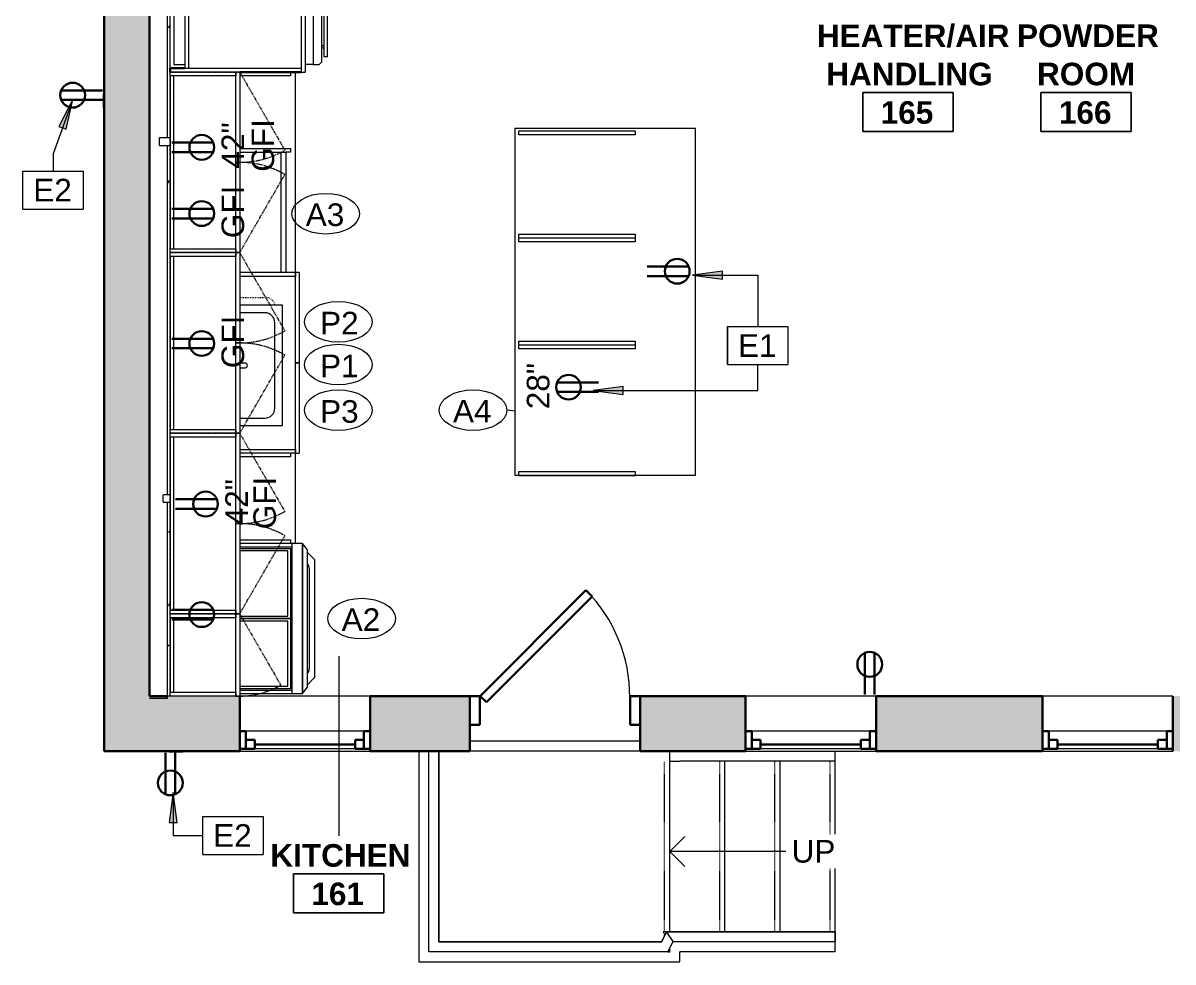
# Model space of a CAD drawing. Header units: inches. Extents: x -545 to 1062, y -2066 to -1239.
# Drawn here: x -545.4 to -316.1, y -1967.6 to -1780.4 of the extents above; entities that cross this region are included whole.
import ezdxf

# ---------------------------------------------------------------- set-up
doc = ezdxf.new("R2010")
doc.units = ezdxf.units.IN
doc.header["$MEASUREMENT"] = 0
for name, pattern in [('Dash', [0.25, 0.125, -0.125]), ('Dash dot dot', [0.8125, 0.25, -0.1875, 0, -0.1875, 0, -0.1875]), ('Hidden', [0.28125, 0.1875, -0.09375]), ('Overhead 1_16_', [0.101562, 0.0625, -0.039062])]:
    doc.linetypes.add(name, pattern=pattern)
for name, color, linetype, lineweight in [('A-ANNO-KEYN', 231, 'Continuous', 9), ('A-ANNO-NOTE', 131, 'Continuous', 40), ('A-AREA-IDEN', 2, 'Continuous', 9), ('A-DOOR', 31, 'Continuous', 18), ('A-DOOR-FRAM', 31, 'Continuous', 30), ('A-FLOR-HRAL', 11, 'Continuous', 9), ('A-GENM', 13, 'Continuous', 18), ('A-GLAZ', 151, 'Continuous', 18), ('A-WALL', 113, 'Continuous', 18), ('A-WALL-PATT', 111, 'Continuous', 18), ('E-ELEC-FIXT', 91, 'Continuous', 9), ('E-ELEC-FIXT-IDEN', 2, 'Continuous', 9), ('I-WALL', 2, 'Continuous', 18), ('P-SANR-FIXT', 6, 'Continuous', 9), ('P-SANR-FIXT-IDEN', 2, 'Continuous', 9), ('Q-CASE', 31, 'Continuous', 9), ('Q-CASE-HDLN', 31, 'Dash', 9), ('Q-SPCQ', 91, 'Continuous', 9), ('Q-SPCQ-IDEN', 132, 'Continuous', 9), ('S-STRS', 31, 'Continuous', 18), ('S-STRS-ANNO', 31, 'Continuous', 9), ('S-STRS-IDEN', 31, 'Continuous', 9)]:
    doc.layers.add(name, color=color, linetype=linetype, lineweight=lineweight)
doc.styles.add('Arial', font='arial.ttf', dxfattribs={"height": 4.5})
doc.styles.add('Swis721 Lt BT', font='swissl.ttf', dxfattribs={"height": 4.5})
doc.styles.add('Swis721 Lt BT_B_1', font='', dxfattribs={"height": 4.5})
doc.styles.get('Swis721 Lt BT_B_1').set_extended_font_data('Swis721 Lt BT', bold=True)

# ---------------------------------------------------------------- blocks, each defined once
blk = doc.blocks.new('Single Flush - D1 2_6_ X 8_ - NOT FR-6102308-1ST FLOOR - POWER _ SIGNAL')
at = {"layer": 'A-DOOR', "color": 8, "lineweight": 30}
for p, q in [((-7.41, -25.34), (13.67, -4.26)), ((13.67, -4.26), (14.91, -5.5)), ((14.91, -5.5), (-6.17, -26.58)), ((-6.17, -26.58), (-7.41, -25.34))]:
    blk.add_line(p, q, dxfattribs=at)
at = {"layer": 'A-DOOR', "lineweight": 9}
blk.add_arc((14.91, -5.5), 29.81, 179.5, 225, dxfattribs=at)
at = {"layer": 'A-DOOR-FRAM', "color": 8}
for p, q in [((-17, 0.25), (-17, -5.5)), ((-17, 0.25), (-15, 0.25)), ((-15, 0.25), (-15, -5.5)), ((15, 0.25), (15, -5.5)), ((15, 0.25), (17, 0.25)), ((17, 0.25), (17, -5.5)), ((-17, -5.5), (-15, -5.5)), ((15, -5.5), (17, -5.5))]:
    blk.add_line(p, q, dxfattribs=at)
blk = doc.blocks.new('Top Rail Type - Top Rail_Internal_-5108158-1ST FLOOR - POWER _ SIGNAL')
at = {"layer": 'A-FLOR-HRAL'}
for p, q in [((-464.44, -1965.58), (-464.44, -1925.58)), ((-462.44, -1925.58), (-462.44, -1963.58)), ((-418.06, -1963.58), (-417.09, -1961.64)), ((-417.06, -1961.58), (-417.75, -1961.58)), ((-417.75, -1961.58), (-417.39, -1962.25)), ((-417.09, -1961.64), (-415.79, -1963.52)), ((-416.44, -1962.58), (-416.99, -1961.58)), ((-416.99, -1961.58), (-383.44, -1961.58)), ((-383.44, -1961.58), (-383.44, -1963.58)), ((-462.44, -1963.58), (-418.06, -1963.58)), ((-415.79, -1963.52), (-416.82, -1965.58)), ((-383.44, -1963.58), (-415.82, -1963.58)), ((-416.82, -1965.58), (-464.44, -1965.58))]:
    blk.add_line(p, q, dxfattribs=at)
blk = doc.blocks.new('Top Rail Type - Top Rail_Internal_-V5-1ST FLOOR - POWER _ SIGNAL')
at = {"layer": 'A-FLOR-HRAL'}
for p, q in [((-464.44, -1965.58), (-464.44, -1925.58)), ((-462.44, -1963.58), (-462.44, -1925.58)), ((-417.09, -1961.64), (-418.06, -1963.58)), ((-383.44, -1961.58), (-417.06, -1961.58)), ((-383.44, -1963.58), (-383.44, -1961.58)), ((-418.06, -1963.58), (-462.44, -1963.58)), ((-415.82, -1963.58), (-416.82, -1965.58)), ((-383.44, -1963.58), (-415.82, -1963.58)), ((-416.82, -1965.58), (-464.44, -1965.58))]:
    blk.add_line(p, q, dxfattribs=at)
blk = doc.blocks.new('Window-Double-Hung - 26_ x 56_-5128661-1ST FLOOR - POWER _ SIGNAL')
at = {"layer": 'A-GLAZ', "color": 8, "lineweight": 30}
for p, q in [((-13, 5.5), (-13, -5.5)), ((-13, 5), (-10, 5)), ((-11.75, 5), (-11.75, 1.5)), ((-10, 5), (-10, 3.25)), ((10, 5), (13, 5)), ((10, 5), (10, 3.25)), ((11.75, 5), (11.75, 1.5)), ((13, -5.5), (13, 5.5)), ((-11.75, 3.25), (-10, 3.25)), ((-10, 4.125), (10, 4.125)), ((11.75, 3.25), (10, 3.25)), ((-13, 1.5), (-11.75, 1.5)), ((11.75, 1.5), (13, 1.5))]:
    blk.add_line(p, q, dxfattribs=at)
at = {"layer": 'A-GLAZ'}
for p, q in [((13, 5.5), (-13, 5.5)), ((-13, -5.5), (13, -5.5))]:
    blk.add_line(p, q, dxfattribs=at)
at = {"layer": 'A-GLAZ', "lineweight": 9}
for p, q in [((-10, 5), (10, 5)), ((-11.75, 1.5), (11.75, 1.5))]:
    blk.add_line(p, q, dxfattribs=at)
blk = doc.blocks.new('PS - Power Device _Wall Base_ - Duplex 4_-5682445-1ST FLOOR - POWER _ SIGNAL')
at = {"layer": 'E-ELEC-FIXT'}
for p, q in [((-517.42, -1875.94), (-517.42, -1874.44)), ((-516.05, -1874.44), (-517.42, -1874.44)), ((-517.42, -1875.94), (-516.05, -1875.94))]:
    blk.add_line(p, q, dxfattribs=at)
blk = doc.blocks.new('Counter Top-Island - 48_ Depth-5955195-1ST FLOOR - POWER _ SIGNAL')
at = {"layer": 'Q-CASE'}
for p, q in [((21.88, 1), (-47.26, 1)), ((-47.26, 1), (-47.26, -35)), ((21.88, -35), (21.88, 1)), ((-47.26, -35), (21.88, -35))]:
    blk.add_line(p, q, dxfattribs=at)
blk = doc.blocks.new('Counter Top w Sink Hole - 24_ Depth-5965530-1ST FLOOR - POWER _ SIGNAL')
at = {"layer": 'Q-CASE', "linetype": 'Dash dot dot'}
blk.add_line((1.82, -13.87), (1.82, -19), dxfattribs=at)
at = {"layer": 'Q-CASE'}
blk.add_line((-47.26, -25), (46.74, -25), dxfattribs=at)
at = {"layer": 'Q-CASE', "linetype": 'Dash dot dot'}
blk.add_arc((-0.18, -19), 2, 283.0657, 0, dxfattribs=at)
blk = doc.blocks.new('Sink Kitchen-Single - 30_ x 21_-V13-1ST FLOOR - POWER _ SIGNAL')
at = {"layer": 'P-SANR-FIXT'}
for p, q in [((-11.38, -1.91), (-11.38, -10.41)), ((-9.88, -1.91), (-9.88, -6.91)), ((11.12, -6.91), (11.12, -1.91)), ((12.62, -10.41), (12.62, -1.91)), ((-7.88, -8.91), (9.12, -8.91)), ((-11.38, -10.41), (12.62, -10.41))]:
    blk.add_line(p, q, dxfattribs=at)
for centre, start, end in [((-7.88, -6.91), 180, 270), ((9.12, -6.91), 270, 0)]:
    blk.add_arc(centre, 2, start, end, dxfattribs=at)
blk = doc.blocks.new('A-Refrigerator - A-Refrigerator-5810571-1ST FLOOR - POWER _ SIGNAL')
at = {"layer": 'Q-SPCQ'}
for p, q in [((-3.18, 14), (-3.18, 13.75)), ((-3.18, 14), (-2.18, 14)), ((-2.18, 13.75), (-2.18, 14)), ((5.88, 14), (5.88, 13.75)), ((5.88, 14), (6.88, 14)), ((6.88, 13.75), (6.88, 14)), ((15, 13.75), (-15, 13.75)), ((-15, 13.75), (-15, 11.55)), ((15, 11.55), (15, 13.75)), ((-15, -14), (-15, -12.45)), ((-0.36, -12.45), (-0.36, -14)), ((0.39, -14), (0.39, -12.45)), ((15, -12.45), (15, -14)), ((-0.36, -14), (-15, -14)), ((-15, -14), (-15, -15.21)), ((-15, -15.21), (-14.46, -15.75)), ((-14.46, -15.75), (-0.36, -15.75)), ((-11.69, -15.75), (-11.69, -16.18)), ((-11.31, -16.18), (-11.31, -15.75)), ((-2.42, -15.75), (-2.42, -16.17)), ((-2.04, -16.19), (-2.04, -15.75)), ((-0.36, -15.75), (-0.36, -14)), ((-0.36, -15.75), (0.39, -15.75)), ((15, -14), (0.39, -14)), ((0.39, -14), (0.39, -15.75)), ((0.39, -15.75), (14.39, -15.75)), ((2.04, -15.75), (2.04, -16.19)), ((2.42, -16.17), (2.42, -15.75)), ((11.31, -15.75), (11.31, -16.18)), ((11.69, -16.18), (11.69, -15.75)), ((14.39, -15.75), (15, -15.14)), ((15, -15.14), (15, -14)), ((-2.41, -16.13), (-13.5, -16.13)), ((-13.5, -16.88), (-13.5, -16.13)), ((-13.5, -16.88), (13.5, -16.88)), ((2.05, -16.13), (-2.05, -16.13)), ((13.5, -16.13), (2.41, -16.13)), ((13.5, -16.13), (13.5, -16.88))]:
    blk.add_line(p, q, dxfattribs=at)
for centre, start, end in [((-2.25, -16.5), 90, 270), ((-2.25, -16.5), 270, 90), ((2.25, -16.5), 90, 270), ((2.25, -16.5), 270, 90)]:
    blk.add_arc(centre, 0.375, start, end, dxfattribs=at)
blk = doc.blocks.new('A-Dishwasher - A-Dishwasher-4719265-1ST FLOOR - POWER _ SIGNAL')
at = {"layer": 'Q-SPCQ'}
for p, q in [((-12, -10.25), (-12, -2)), ((12, -2), (12, -10.25)), ((-12, -11.25), (-12, -10.25)), ((-12, -10.25), (12, -10.25)), ((-12, -10.25), (12, -10.25)), ((-12, -11.25), (12, -11.25)), ((12, -10.25), (12, -11.25))]:
    blk.add_line(p, q, dxfattribs=at)
blk = doc.blocks.new('downloadobjectfile_id_545f57b4-3f5a-4e79-aba9-7237f85c401a - ER30DSCHBG3-5709615-1ST FLOOR - POWER _ SIGNAL')
at = {"layer": 'A-GENM', "lineweight": 9}
for p, q in [((-14.94, -13.88), (-14.94, -26.38)), ((-14.31, -24.31), (-14.31, -13.88)), ((-14, -24), (-14, -13.88)), ((-13.5, -13.88), (-13.5, -23.5)), ((-0.5, -23.5), (-0.5, -13.88)), ((0, -13.88), (0, -24)), ((0, -24), (0, -13.88)), ((0.5, -13.88), (0.5, -23.5)), ((13.5, -23.5), (13.5, -13.88)), ((14, -13.88), (14, -24)), ((14.31, -13.88), (14.31, -24.31)), ((14.94, -26.38), (14.94, -13.88)), ((-14.94, -24.31), (14.94, -24.31)), ((0, -24), (-14, -24)), ((-13.5, -23.5), (-0.5, -23.5)), ((14, -24), (0, -24)), ((0.5, -23.5), (13.5, -23.5)), ((14.94, -26.38), (-14.94, -26.38)), ((-14.94, -26.38), (-13.69, -27.38)), ((-14.94, -26.38), (14.94, -26.38)), ((-13.69, -27.38), (13.69, -27.38)), ((-11.75, -28.81), (-13.19, -27.38)), ((-10.9, -27.38), (-10.66, -27.62)), ((10.66, -27.62), (10.9, -27.38)), ((13.19, -27.38), (11.75, -28.81)), ((13.69, -27.38), (14.94, -26.38)), ((11.75, -28.81), (-11.75, -28.81)), ((-10.66, -27.62), (-9.94, -27.81)), ((-9.94, -27.81), (9.94, -27.81)), ((9.94, -27.81), (10.66, -27.62))]:
    blk.add_line(p, q, dxfattribs=at)
blk = doc.blocks.new('PS - Power Device _Wall Base_ - Duplex 4_-V20-1ST FLOOR - POWER _ SIGNAL')
at = {"layer": 'E-ELEC-FIXT'}
for p, q in [((-518.17, -1804.84), (-518.17, -1803.34)), ((-516.05, -1803.34), (-518.17, -1803.34)), ((-518.17, -1804.84), (-516.05, -1804.84))]:
    blk.add_line(p, q, dxfattribs=at)
blk = doc.blocks.new('CW Drawers - UB 34_5_h x 24_d - 4 Equal Drawers-6047070-1ST FLOOR - POWER _ SIGNAL')
at = {"layer": 'Q-CASE'}
for p, q in [((3.53, -15.49), (3.53, -25.61)), ((18.03, -25.61), (18.03, -15.49)), ((2.78, -25.61), (2.78, -24.74)), ((3.53, -25.61), (2.78, -25.61)), ((18.76, -25.61), (18.03, -25.61))]:
    blk.add_line(p, q, dxfattribs=at)
blk = doc.blocks.new('CW Cupbd1 - UB 34_5_h x 24_d - 2 Doors 2-6046997-1ST FLOOR - POWER _ SIGNAL')
at = {"layer": 'Q-CASE'}
for p, q in [((2, -25.61), (2, -14.49)), ((2.75, -14.49), (2.75, -25.61)), ((37.25, -25.61), (37.25, -14.49)), ((38, -25.61), (38, -23.74)), ((2, -25.61), (2, -26.36)), ((2.75, -25.61), (2, -25.61)), ((20, -26.36), (2, -26.36)), ((20, -26.36), (20, -25.61)), ((20, -25.61), (20, -26.36)), ((38, -26.36), (20, -26.36)), ((38, -25.61), (37.25, -25.61)), ((38, -26.36), (38, -25.61))]:
    blk.add_line(p, q, dxfattribs=at)
blk = doc.blocks.new('CW Cupbd Ohead - 23_5_h x 13 7_8_d - 2 Doors - 1 Shelf-5963659-1ST FLOOR - POWER _ SIGNAL')
at = {"layer": 'Q-CASE'}
for p, q in [((2, -2.36), (2.75, -2.36)), ((2, -15.45), (2, -2.36)), ((2.75, -2.36), (2.75, -15.45)), ((37.25, -2.36), (2.75, -2.36)), ((2.75, -3.11), (37.25, -3.11)), ((37.25, -2.36), (38, -2.36)), ((37.25, -15.45), (37.25, -2.36)), ((38, -15.45), (38, -2.36)), ((2, -15.45), (20, -15.45)), ((2, -15.45), (2, -16.24)), ((2.75, -15.45), (2, -15.45)), ((20, -16.24), (20, -15.45)), ((20, -15.45), (38, -15.45)), ((20, -15.45), (20, -16.24)), ((38, -15.45), (37.25, -15.45)), ((38, -16.24), (38, -15.45)), ((20, -16.24), (2, -16.24)), ((38, -16.24), (20, -16.24))]:
    blk.add_line(p, q, dxfattribs=at)
at = {"layer": 'Q-CASE', "linetype": 'Hidden'}
for p, q in [((2, -16.24), (17.58, -25.24)), ((38, -16.24), (22.41, -25.24))]:
    blk.add_line(p, q, dxfattribs=at)
for centre, start, end in [((2, -16.24), 330, 0.5), ((38, -16.24), 179.5, 210)]:
    blk.add_arc(centre, 18, start, end, dxfattribs=at)
at = {"layer": 'Q-CASE-HDLN'}
for p, q in [((2, -16.24), (2, -2.36)), ((2, -2.36), (38, -2.36)), ((38, -2.36), (38, -16.24)), ((38, -16.24), (2, -16.24))]:
    blk.add_line(p, q, dxfattribs=at)
blk = doc.blocks.new('CW Cupbd1 - Fridge 80_h x 24_d - 2 Doors 2-5962834-1ST FLOOR - POWER _ SIGNAL')
at = {"layer": 'Q-CASE', "lineweight": 30}
for p, q in [((2.75, -2.36), (2, -2.36)), ((2.75, -5.31), (2.75, -2.36)), ((34.75, -2.36), (34, -2.36)), ((34, -2.36), (34, -5.31)), ((34.75, -28.56), (34.75, -2.36)), ((2, -16.24), (2, -28.56))]:
    blk.add_line(p, q, dxfattribs=at)
at = {"layer": 'Q-CASE'}
for p, q in [((34, -5.31), (2.75, -5.31)), ((2.75, -5.31), (2.75, -6.06)), ((2.75, -6.06), (2.75, -28.56)), ((2.75, -6.06), (34, -6.06)), ((34, -6.06), (34, -5.31)), ((34, -28.56), (34, -6.06)), ((2, -28.56), (18.37, -28.56)), ((2, -28.56), (2, -29.31)), ((18.37, -29.31), (2, -29.31)), ((18.37, -29.31), (18.37, -28.56)), ((18.37, -28.56), (34.75, -28.56)), ((18.37, -28.56), (18.37, -29.31)), ((34.75, -29.31), (18.37, -29.31)), ((34.75, -29.31), (34.75, -28.56))]:
    blk.add_line(p, q, dxfattribs=at)
blk = doc.blocks.new('CW Cupbd Ohead - 23_5_h x 13 7_8_d - 1 Door - 1 Shelf-5965185-1ST FLOOR - POWER _ SIGNAL')
at = {"layer": 'Q-CASE'}
for p, q in [((2, -2.36), (2.75, -2.36)), ((2, -15.45), (2, -2.36)), ((2.75, -2.36), (2.75, -15.45)), ((17.62, -2.36), (2.75, -2.36)), ((2.75, -3.11), (17.62, -3.11)), ((17.62, -2.36), (18.37, -2.36)), ((17.62, -15.45), (17.62, -2.36)), ((18.37, -15.45), (18.37, -2.36)), ((2, -15.45), (18.37, -15.45)), ((2, -15.45), (2, -16.24)), ((2.75, -15.45), (2, -15.45)), ((18.37, -15.45), (17.62, -15.45)), ((18.37, -16.24), (18.37, -15.45)), ((18.37, -16.24), (2, -16.24))]:
    blk.add_line(p, q, dxfattribs=at)
at = {"layer": 'Q-CASE', "linetype": 'Hidden'}
blk.add_line((18.37, -16.24), (4.19, -24.42), dxfattribs=at)
blk.add_arc((18.37, -16.24), 16.38, 179.5, 210, dxfattribs=at)
at = {"layer": 'Q-CASE-HDLN'}
for p, q in [((2, -16.24), (2, -2.36)), ((2, -2.36), (18.37, -2.36)), ((18.37, -2.36), (18.37, -16.24)), ((18.37, -16.24), (2, -16.24))]:
    blk.add_line(p, q, dxfattribs=at)
blk = doc.blocks.new('CW Cupbd1 - UB 34_5_h x 24_d - 1 Door-6047030-1ST FLOOR - POWER _ SIGNAL')
at = {"layer": 'Q-CASE'}
for p, q in [((2.75, -15.49), (2.75, -25.61)), ((19.27, -25.61), (19.27, -15.49)), ((20.02, -25.61), (20.02, -15.49)), ((2.75, -25.61), (2, -25.61)), ((20.02, -25.61), (19.27, -25.61))]:
    blk.add_line(p, q, dxfattribs=at)
blk = doc.blocks.new('CW Cupbd1 - UB 42_h x 24_d - Open - 1 Shelf-5966500-1ST FLOOR - POWER _ SIGNAL')
at = {"layer": 'Q-CASE'}
for p, q in [((2, -2.36), (2.75, -2.36)), ((2, -25.61), (2, -2.36)), ((2.75, -2.36), (2.75, -25.61)), ((27.25, -2.36), (28, -2.36)), ((27.25, -25.61), (27.25, -2.36)), ((28, -25.61), (28, -2.36)), ((2.75, -25.61), (2, -25.61)), ((28, -25.61), (27.25, -25.61))]:
    blk.add_line(p, q, dxfattribs=at)
blk = doc.blocks.new('CW Cupbd1 - UB 42_h x 24_d - 1 Door-6075982-1ST FLOOR - POWER _ SIGNAL')
at = {"layer": 'Q-CASE'}
for p, q in [((2, -2.36), (2.75, -2.36)), ((2, -25.61), (2, -2.36)), ((2.75, -2.36), (2.75, -25.61)), ((22.56, -2.36), (23.31, -2.36)), ((22.56, -25.61), (22.56, -2.36)), ((23.31, -25.61), (23.31, -2.36)), ((2.75, -25.61), (2, -25.61)), ((23.31, -25.61), (22.56, -25.61))]:
    blk.add_line(p, q, dxfattribs=at)
blk = doc.blocks.new('P-Faucet-Counter - Matte Black-4259821-1ST FLOOR - POWER _ SIGNAL')
at = {"layer": 'P-SANR-FIXT'}
for p, q in [((-0.47, -6.81), (-0.47, -7.88)), ((0.47, -7.88), (0.47, -6.81))]:
    blk.add_line(p, q, dxfattribs=at)
blk.add_arc((0, -7.88), 0.467, 180, 360, dxfattribs=at)
blk = doc.blocks.new('PS - Power Device _Wall Base_ - Duplex GFCI-V29-1ST FLOOR - POWER _ SIGNAL')
at = {"layer": 'E-ELEC-FIXT'}
for p, q in [((-529.36, -1797.31), (-529.36, -1794.56)), ((-529.17, -1794.56), (-529.36, -1794.56)), ((-529.36, -1797.31), (-529.17, -1797.31))]:
    blk.add_line(p, q, dxfattribs=at)
blk = doc.blocks.new('Appliance_Specialty Equipment Tag - Standard-3515593-1ST FLOOR - POWER _ SIGNAL')
at = {"layer": 'Q-SPCQ-IDEN'}
blk.add_ellipse((-0.0499, 0.0037), major_axis=(-0.1406, 0), ratio=0.600473, dxfattribs=at)
blk = doc.blocks.new('Room Tag - Room Name and Number-3379422-1ST FLOOR - POWER _ SIGNAL')
at = {"layer": 'A-AREA-IDEN'}
for p, q in [((-0.1881, -0.1636), (-0.1881, -0.0018)), ((-0.1881, -0.0018), (0.1869, -0.0018)), ((0.1869, -0.0018), (-0.1881, -0.0018)), ((-0.1881, -0.0018), (-0.1881, -0.1636)), ((0.1869, -0.0018), (0.1869, -0.1636)), ((0.1869, -0.1636), (0.1869, -0.0018)), ((0.1869, -0.1636), (-0.1881, -0.1636)), ((-0.1881, -0.1636), (0.1869, -0.1636))]:
    blk.add_line(p, q, dxfattribs=at)
blk = doc.blocks.new('Plumbing Equipment Tag - Standard-3394155-1ST FLOOR - POWER _ SIGNAL')
at = {"layer": 'P-SANR-FIXT-IDEN'}
blk.add_ellipse((-0.0499, 0.0037), major_axis=(-0.1406, 0), ratio=0.600473, dxfattribs=at)
blk = doc.blocks.new('Keynote Tag - Keynote Number - Boxed-135510-1ST FLOOR - POWER _ SIGNAL')
at = {"layer": 'A-ANNO-KEYN'}
for p, q in [((-0.125, -0.0792), (-0.125, 0.0781)), ((-0.125, 0.0781), (0.125, 0.0781)), ((0.125, 0.0781), (0.125, -0.0792)), ((-0.125, -0.0792), (0.125, -0.0792))]:
    blk.add_line(p, q, dxfattribs=at)

msp = doc.modelspace()

# ---------------------------------------------------------------- hatches: boundary and pattern name
at = {"layer": 'A-ANNO-KEYN'}
for points in [[(-535.45, -1795.68), (-538.25, -1801.04), (-536.76, -1801.58)], [(-411.91, -1830.69), (-405.91, -1831.48), (-405.91, -1829.9)], [(-431.69, -1853.68), (-425.69, -1854.47), (-425.69, -1852.89)], [(-515.46, -1933.81), (-516.25, -1939.81), (-514.67, -1939.81)]]:
    msp.add_hatch(color=256, dxfattribs=at).paths.add_polyline_path(points, flags=0)
at = {"layer": 'A-WALL-PATT', "lineweight": 9}
msp.add_hatch(color=7, dxfattribs=at).paths.add_polyline_path([(-529.17, -1925.58), (-520.17, -1925.58), (-520.17, -1746.44), (-529.17, -1746.44), (-529.17, -1899.71)], flags=0)
h = msp.add_hatch(dxfattribs=at)
h.set_pattern_fill('FP_1', color=256, style=0, pattern_type=2)
h.set_pattern_definition([(0, (0, 0), (15.36, 3.84), [0.634, -10.886, 0.634, -10.886, -61.44]), (0, (0, 0), (15.36, 3.84), [-23.04, 0.634, -22.406, 0.634, -10.886, -26.88]), (0, (0, 0), (15.36, 3.84), [-57.6, 0.634, -7.046, 0.634, -18.566]), (120, (5.76, 1.92), (-11.0055376, 11.38215), [0.634, -10.886, 0.634, -10.886, -61.44]), (120, (5.76, 1.92), (-11.0055376, 11.38215), [-23.04, 0.634, -22.406, 0.634, -10.886, -26.88]), (120, (5.76, 1.92), (-11.0055376, 11.38215), [-57.6, 0.634, -7.046, 0.634, -18.566]), (240, (7.68, 9.6), (-4.3544624, -15.22215), [0.634, -10.886, 0.634, -10.886, -61.44]), (240, (7.68, 9.6), (-4.3544624, -15.22215), [-23.04, 0.634, -22.406, 0.634, -10.886, -26.88]), (240, (7.68, 9.6), (-4.3544624, -15.22215), [-57.6, 0.634, -7.046, 0.634, -18.566])])
h.paths.add_polyline_path([(-516.05, -1914.58), (-516.05, -1875.94), (-516.55, -1875.94), (-516.55, -1914.58)], flags=0)
h.paths.add_polyline_path([(-516.05, -1874.44), (-516.05, -1804.84), (-516.55, -1804.84), (-516.55, -1874.44)], flags=0)
h.paths.add_polyline_path([(-516.55, -1803.34), (-516.05, -1803.34), (-516.05, -1757.44), (-516.55, -1757.44), (-516.55, -1802.72)], flags=0)
h = msp.add_hatch(color=7, dxfattribs=at)
h.paths.add_polyline_path([(-284.58, -1925.58), (-284.58, -1914.58), (-316.08, -1914.58), (-316.08, -1925.58)], flags=0)
h.paths.add_polyline_path([(-422.3, -1925.58), (-401.3, -1925.58), (-401.3, -1914.58), (-422.3, -1914.58)], flags=0)
h.paths.add_polyline_path([(-342.08, -1925.58), (-342.08, -1914.58), (-375.3, -1914.58), (-375.3, -1925.58)], flags=0)
h.paths.add_polyline_path([(-456.3, -1925.58), (-456.3, -1914.58), (-476.17, -1914.58), (-476.17, -1925.58)], flags=0)
h.paths.add_polyline_path([(-502.17, -1925.58), (-502.17, -1914.58), (-520.17, -1914.58), (-520.17, -1925.58), (-509.74, -1925.58)], flags=0)

# ---------------------------------------------------------------- linework, layer by layer
at = {"layer": 'A-ANNO-KEYN'}
for p, q in [((-535.45, -1795.68), (-539.39, -1806.49)), ((-535.45, -1795.68), (-538.25, -1801.04)), ((-536.76, -1801.58), (-535.45, -1795.68)), ((-538.25, -1801.04), (-536.76, -1801.58)), ((-539.39, -1806.49), (-539.39, -1809.96)), ((-405.91, -1829.9), (-411.91, -1830.69)), ((-411.91, -1830.69), (-405.91, -1831.48)), ((-411.91, -1830.69), (-398.87, -1830.69)), ((-405.91, -1831.48), (-405.91, -1829.9)), ((-398.87, -1830.69), (-398.87, -1840.95)), ((-398.88, -1853.68), (-398.88, -1848.51)), ((-425.69, -1852.89), (-431.69, -1853.68)), ((-431.69, -1853.68), (-425.69, -1854.47)), ((-431.69, -1853.68), (-398.88, -1853.68)), ((-425.69, -1854.47), (-425.69, -1852.89)), ((-515.46, -1933.81), (-516.25, -1939.81)), ((-514.67, -1939.81), (-515.46, -1933.81)), ((-515.46, -1933.81), (-515.46, -1942.36)), ((-516.25, -1939.81), (-514.67, -1939.81)), ((-515.46, -1942.36), (-509.52, -1942.36))]:
    msp.add_line(p, q, dxfattribs=at)
at = {"layer": 'A-ANNO-NOTE', "lineweight": 30}
for p, q in [((-529.5, -1793.85), (-537.76, -1793.85)), ((-529.5, -1795.77), (-537.76, -1795.77)), ((-529.5, -1795.77), (-537.76, -1795.77)), ((-515.72, -1804.26), (-507.46, -1804.26)), ((-515.72, -1804.26), (-507.46, -1804.26)), ((-515.72, -1806.18), (-507.46, -1806.18)), ((-515.72, -1817.45), (-507.46, -1817.45)), ((-515.72, -1817.45), (-507.46, -1817.45)), ((-515.72, -1819.37), (-507.46, -1819.37)), ((-420.91, -1828.94), (-412.64, -1828.94)), ((-420.91, -1828.94), (-412.64, -1828.94)), ((-420.91, -1830.86), (-412.64, -1830.86)), ((-515.72, -1843.36), (-507.46, -1843.36)), ((-515.72, -1843.36), (-507.46, -1843.36)), ((-515.72, -1845.27), (-507.46, -1845.27)), ((-430.62, -1852.05), (-438.89, -1852.05)), ((-430.62, -1853.96), (-438.89, -1853.96)), ((-430.62, -1853.96), (-438.89, -1853.96)), ((-514.97, -1875.36), (-506.71, -1875.36)), ((-514.97, -1875.36), (-506.71, -1875.36)), ((-514.97, -1877.27), (-506.71, -1877.27)), ((-515.72, -1897.38), (-507.46, -1897.38)), ((-515.72, -1897.38), (-507.46, -1897.38)), ((-515.72, -1899.29), (-507.46, -1899.29)), ((-377.5, -1914.26), (-377.5, -1905.99)), ((-377.5, -1914.26), (-377.5, -1905.99)), ((-375.59, -1914.26), (-375.59, -1905.99)), ((-516.96, -1925.91), (-516.96, -1934.17)), ((-515.04, -1925.91), (-515.04, -1934.17)), ((-515.04, -1925.91), (-515.04, -1934.17))]:
    msp.add_line(p, q, dxfattribs=at)
for centre, radius in [((-535.48, -1794.81), 2.48), ((-509.74, -1805.22), 2.47), ((-509.74, -1818.41), 2.47), ((-414.93, -1829.9), 2.47), ((-509.74, -1844.31), 2.47), ((-436.61, -1853.01), 2.47), ((-508.99, -1876.31), 2.47), ((-509.74, -1898.34), 2.47), ((-376.54, -1908.27), 2.48), ((-516, -1931.89), 2.47)]:
    msp.add_circle(centre, radius, dxfattribs=at)
at = {"layer": 'A-AREA-IDEN'}
msp.add_line((-482.44, -1906.63), (-482.44, -1942.47), dxfattribs=at)
at = {"layer": 'A-WALL', "color": 8, "lineweight": 30}
for p, q in [((-529.17, -1746.44), (-529.17, -1925.58)), ((-520.17, -1914.58), (-520.17, -1757.44)), ((-516.55, -1914.58), (-520.17, -1914.58)), ((-456.3, -1914.58), (-476.17, -1914.58)), ((-456.3, -1925.58), (-456.3, -1914.58)), ((-401.3, -1914.58), (-422.3, -1914.58)), ((-422.3, -1914.58), (-422.3, -1925.58)), ((-342.08, -1914.58), (-375.3, -1914.58)), ((-529.17, -1925.58), (-502.17, -1925.58)), ((-476.17, -1925.58), (-456.3, -1925.58)), ((-422.3, -1925.58), (-401.3, -1925.58)), ((-375.3, -1925.58), (-342.08, -1925.58))]:
    msp.add_line(p, q, dxfattribs=at)
at = {"layer": 'A-WALL'}
for p, q in [((-516.55, -1803.34), (-516.55, -1756.94)), ((-516.55, -1874.44), (-516.55, -1804.84)), ((-516.55, -1915.08), (-516.55, -1875.94))]:
    msp.add_line(p, q, dxfattribs=at)
at = {"layer": 'A-WALL', "color": 55}
msp.add_line((-516.05, -1914.58), (-516.55, -1914.58), dxfattribs=at)
at = {"layer": 'I-WALL'}
msp.add_line((-516.05, -1790.21), (-516.05, -1757.44), dxfattribs=at)
at = {"layer": 'I-WALL', "lineweight": 9}
msp.add_line((-516.55, -1915.08), (-520.17, -1915.08), dxfattribs=at)
at = {"layer": 'Q-SPCQ-IDEN'}
msp.add_line((-447.2, -1857.77), (-448.9, -1857.59), dxfattribs=at)
at = {"layer": 'S-STRS', "lineweight": 9}
for p, q in [((-422.3, -1923.58), (-456.3, -1923.58)), ((-466.44, -1925.58), (-466.44, -1967.58)), ((-422.3, -1925.58), (-456.3, -1925.58)), ((-416.44, -1927.58), (-416.44, -1925.58)), ((-383.44, -1927.58), (-383.44, -1925.58)), ((-416.44, -1927.58), (-414.44, -1927.58)), ((-416.44, -1961.58), (-416.44, -1927.58)), ((-405.44, -1927.58), (-414.44, -1927.58)), ((-394.44, -1927.58), (-405.44, -1927.58)), ((-405.44, -1961.58), (-405.44, -1927.58)), ((-383.44, -1927.58), (-394.44, -1927.58)), ((-394.44, -1961.58), (-394.44, -1927.58)), ((-383.44, -1961.58), (-383.44, -1927.58)), ((-416.44, -1965.58), (-416.44, -1964.82)), ((-383.44, -1965.58), (-383.44, -1963.58)), ((-416.82, -1965.58), (-416.44, -1965.58)), ((-414.44, -1967.58), (-414.44, -1965.58)), ((-383.44, -1965.58), (-414.44, -1965.58)), ((-466.44, -1967.58), (-414.44, -1967.58))]:
    msp.add_line(p, q, dxfattribs=at)
at = {"layer": 'S-STRS', "linetype": 'Overhead 1_16_', "lineweight": 9}
for p, q in [((-417.44, -1961.58), (-417.44, -1927.58)), ((-406.44, -1961.58), (-406.44, -1927.58)), ((-395.44, -1961.58), (-395.44, -1927.58)), ((-384.44, -1961.58), (-384.44, -1927.58)), ((-417.44, -1962.35), (-417.44, -1962.16))]:
    msp.add_line(p, q, dxfattribs=at)
at = {"layer": 'S-STRS-ANNO'}
for p, q in [((-416.44, -1945.58), (-413.44, -1942.58)), ((-405.44, -1945.58), (-416.44, -1945.58)), ((-416.44, -1945.58), (-413.44, -1948.58)), ((-394.44, -1945.58), (-405.44, -1945.58)), ((-383.44, -1945.58), (-394.44, -1945.58))]:
    msp.add_line(p, q, dxfattribs=at)

# ---------------------------------------------------------------- block references
at = {"layer": 'A-ANNO-KEYN', "xscale": 47.99999999999997, "yscale": 47.99999999999997, "zscale": 47.99999999999997}
for p in [(-539.39, -1813.71), (-398.88, -1844.7), (-398.87, -1844.7), (-503.52, -1942.34)]:
    msp.add_blockref('Keynote Tag - Keynote Number - Boxed-135510-1ST FLOOR - POWER _ SIGNAL', p, dxfattribs=at)
at = {"layer": 'A-AREA-IDEN', "xscale": 47.99999999999997, "yscale": 47.99999999999997, "zscale": 47.99999999999997}
for p in [(-368.91, -1794.21), (-333.38, -1794.21), (-482.44, -1949.95)]:
    msp.add_blockref('Room Tag - Room Name and Number-3379422-1ST FLOOR - POWER _ SIGNAL', p, dxfattribs=at)
at = {"layer": 'A-DOOR', "rotation": 180}
msp.add_blockref('Single Flush - D1 2_6_ X 8_ - NOT FR-6102308-1ST FLOOR - POWER _ SIGNAL', (-439.3, -1920.08), dxfattribs=at)
at = {"layer": 'A-FLOR-HRAL'}
for name in ['Top Rail Type - Top Rail_Internal_-5108158-1ST FLOOR - POWER _ SIGNAL', 'Top Rail Type - Top Rail_Internal_-V5-1ST FLOOR - POWER _ SIGNAL']:
    msp.add_blockref(name, (0, 0), dxfattribs=at)
at = {"layer": 'A-GLAZ', "rotation": 180}
for p in [(-489.17, -1920.08), (-388.3, -1920.08), (-329.08, -1920.08)]:
    msp.add_blockref('Window-Double-Hung - 26_ x 56_-5128661-1ST FLOOR - POWER _ SIGNAL', p, dxfattribs=at)
at = {"layer": 'E-ELEC-FIXT'}
for name in ['PS - Power Device _Wall Base_ - Duplex GFCI-V29-1ST FLOOR - POWER _ SIGNAL', 'PS - Power Device _Wall Base_ - Duplex 4_-V20-1ST FLOOR - POWER _ SIGNAL', 'PS - Power Device _Wall Base_ - Duplex 4_-5682445-1ST FLOOR - POWER _ SIGNAL']:
    msp.add_blockref(name, (0, 0), dxfattribs=at)
at = {"layer": 'E-ELEC-FIXT', "rotation": 89.99999999999993}
msp.add_blockref('PS - Power Device _Wall Base_ - Duplex GFCI-V29-1ST FLOOR - POWER _ SIGNAL', (-2310.81, -1396.41), dxfattribs=at)
at = {"layer": 'P-SANR-FIXT'}
for name, p, rotation in [('Sink Kitchen-Single - 30_ x 21_-V13-1ST FLOOR - POWER _ SIGNAL', (-504.08, -1849.3), 89.9999999999997), ('P-Faucet-Counter - Matte Black-4259821-1ST FLOOR - POWER _ SIGNAL', (-508.98, -1848.69), 89.9999999999999)]:
    msp.add_blockref(name, p, dxfattribs=dict(at, rotation=rotation))
at = {"layer": 'P-SANR-FIXT-IDEN', "xscale": 47.99999999999997, "yscale": 47.99999999999997, "zscale": 47.99999999999997}
for p in [(-480.09, -1840.16), (-480.09, -1848.69), (-480.09, -1857.77)]:
    msp.add_blockref('Plumbing Equipment Tag - Standard-3394155-1ST FLOOR - POWER _ SIGNAL', p, dxfattribs=at)
at = {"layer": 'Q-CASE'}
for name, p, rotation in [('CW Cupbd1 - Fridge 80_h x 24_d - 2 Doors 2-5962834-1ST FLOOR - POWER _ SIGNAL', (-518.41, -1792.2), 89.99999999999973), ('CW Cupbd Ohead - 23_5_h x 13 7_8_d - 2 Doors - 1 Shelf-5963659-1ST FLOOR - POWER _ SIGNAL', (-518.41, -1828.2), 89.99999999999973), ('Counter Top w Sink Hole - 24_ Depth-5965530-1ST FLOOR - POWER _ SIGNAL', (-516.05, -1836.95), 89.9999999999999), ('CW Drawers - UB 34_5_h x 24_d - 4 Equal Drawers-6047070-1ST FLOOR - POWER _ SIGNAL', (-517.66, -1808.97), 90), ('Counter Top-Island - 48_ Depth-5955195-1ST FLOOR - POWER _ SIGNAL', (-412.3, -1848.7), 269.9999999999997), ('CW Cupbd1 - UB 42_h x 24_d - 1 Door-6075982-1ST FLOOR - POWER _ SIGNAL', (-420.94, -1799.95), 269.9999999999989), ('CW Cupbd1 - UB 42_h x 24_d - 1 Door-6075982-1ST FLOOR - POWER _ SIGNAL', (-420.94, -1821.27), 269.9999999999989), ('CW Cupbd Ohead - 23_5_h x 13 7_8_d - 2 Doors - 1 Shelf-5963659-1ST FLOOR - POWER _ SIGNAL', (-518.41, -1864.2), 89.99999999999973), ('CW Cupbd1 - UB 34_5_h x 24_d - 2 Doors 2-6046997-1ST FLOOR - POWER _ SIGNAL', (-516.66, -1868.18), 90), ('CW Cupbd1 - UB 42_h x 24_d - Open - 1 Shelf-5966500-1ST FLOOR - POWER _ SIGNAL', (-420.94, -1842.59), 269.9999999999992), ('CW Cupbd Ohead - 23_5_h x 13 7_8_d - 2 Doors - 1 Shelf-5963659-1ST FLOOR - POWER _ SIGNAL', (-518.41, -1900.2), 89.99999999999973), ('CW Cupbd1 - UB 34_5_h x 24_d - 1 Door-6047030-1ST FLOOR - POWER _ SIGNAL', (-517.66, -1886.2), 90), ('CW Cupbd Ohead - 23_5_h x 13 7_8_d - 1 Door - 1 Shelf-5965185-1ST FLOOR - POWER _ SIGNAL', (-518.41, -1916.58), 89.99999999999972)]:
    msp.add_blockref(name, p, dxfattribs=dict(at, rotation=rotation))
at = {"layer": 'Q-SPCQ'}
for name, p, rotation in [('A-Refrigerator - A-Refrigerator-5810571-1ST FLOOR - POWER _ SIGNAL', (-501.55, -1773.69), 89.9999999999998), ('A-Dishwasher - A-Dishwasher-4719265-1ST FLOOR - POWER _ SIGNAL', (-504.17, -1818.19), 90), ('downloadobjectfile_id_545f57b4-3f5a-4e79-aba9-7237f85c401a - ER30DSCHBG3-5709615-1ST FLOOR - POWER _ SIGNAL', (-516.05, -1899.14), 90)]:
    msp.add_blockref(name, p, dxfattribs=dict(at, rotation=rotation))
at = {"layer": 'Q-SPCQ-IDEN', "xscale": 47.99999999999997, "yscale": 47.99999999999997, "zscale": 47.99999999999997}
for p in [(-482.62, -1818.62), (-453.26, -1857.77), (-475.46, -1899.32)]:
    msp.add_blockref('Appliance_Specialty Equipment Tag - Standard-3515593-1ST FLOOR - POWER _ SIGNAL', p, dxfattribs=at)

# ---------------------------------------------------------------- texts
at = {"layer": 'A-ANNO-KEYN', "char_height": 4.5, "width": 9.393, "attachment_point": 1, "style": 'Arial'}
for s, insert in [('E2', (-543.34, -1811.48)), ('E1', (-402.83, -1842.48)), ('E1', (-402.82, -1842.48)), ('E2', (-507.47, -1940.11))]:
    msp.add_mtext(s, dxfattribs=dict(at, insert=insert))
at = {"layer": 'A-ANNO-NOTE', "lineweight": 9, "char_height": 4.5, "attachment_point": 1, "rotation": 90, "style": 'Swis721 Lt BT'}
for s, insert, width in [('42"', (-505.8, -1809.45), 10.302), ('GFI', (-505.8, -1823.32), 11.9685), ('GFI', (-505.8, -1849.23), 11.9685), ('28"', (-444.93, -1857.41), 10.302), ('42"', (-505.05, -1880.55), 10.302)]:
    msp.add_mtext(s, dxfattribs=dict(at, insert=insert, width=width))
at = {"layer": 'A-AREA-IDEN', "char_height": 4.5, "attachment_point": 1, "style": 'Swis721 Lt BT_B_1'}
for s, insert, width in [('HEATER/AIR', (-387.09, -1780.73), 43.935), ('POWDER', (-347.19, -1780.72), 33.33), ('HANDLING', (-385.22, -1788.35), 39.39), ('ROOM', (-343.19, -1788.34), 23.7855), ('165', (-374.36, -1796.01), 12.726), ('166', (-338.83, -1796.01), 12.726), ('KITCHEN', (-496.06, -1944.09), 32.8755), ('161', (-487.89, -1951.75), 12.726)]:
    msp.add_mtext(s, dxfattribs=dict(at, insert=insert, width=width))
at = {"layer": 'E-ELEC-FIXT-IDEN', "char_height": 4.5, "width": 11.9685, "attachment_point": 1, "rotation": 90, "style": 'Swis721 Lt BT'}
for insert in [(-499.81, -1810.08), (-499.44, -1881.33)]:
    msp.add_mtext('GFI', dxfattribs=dict(at, insert=insert))
at = {"layer": 'P-SANR-FIXT-IDEN', "char_height": 4.5, "width": 8.787, "attachment_point": 1, "style": 'Swis721 Lt BT'}
for s, insert in [('P2', (-486.15, -1837.99)), ('P1', (-486.15, -1846.52)), ('P3', (-486.15, -1855.6))]:
    msp.add_mtext(s, dxfattribs=dict(at, insert=insert))
at = {"layer": 'Q-SPCQ-IDEN', "char_height": 4.5, "width": 9.393, "attachment_point": 1, "style": 'Arial'}
for s, insert in [('A3', (-489.01, -1816.39)), ('A4', (-459.65, -1855.54)), ('A2', (-481.85, -1897.1))]:
    msp.add_mtext(s, dxfattribs=dict(at, insert=insert))

# ---------------------------------------------------------------- next in the draw order: texts
at = {"layer": 'S-STRS-IDEN', "insert": (-392.13, -1943.27), "char_height": 4.5, "width": 10.4255, "attachment_point": 1, "line_spacing_factor": 0.941778, "style": 'Arial', "bg_fill": 3, "box_fill_scale": 1.25, "bg_fill_color": 256, "bg_fill_true_color": 13158600, "bg_fill_transparency": 0}
msp.add_mtext('UP', dxfattribs=at)

doc.saveas('drawing.dxf')
